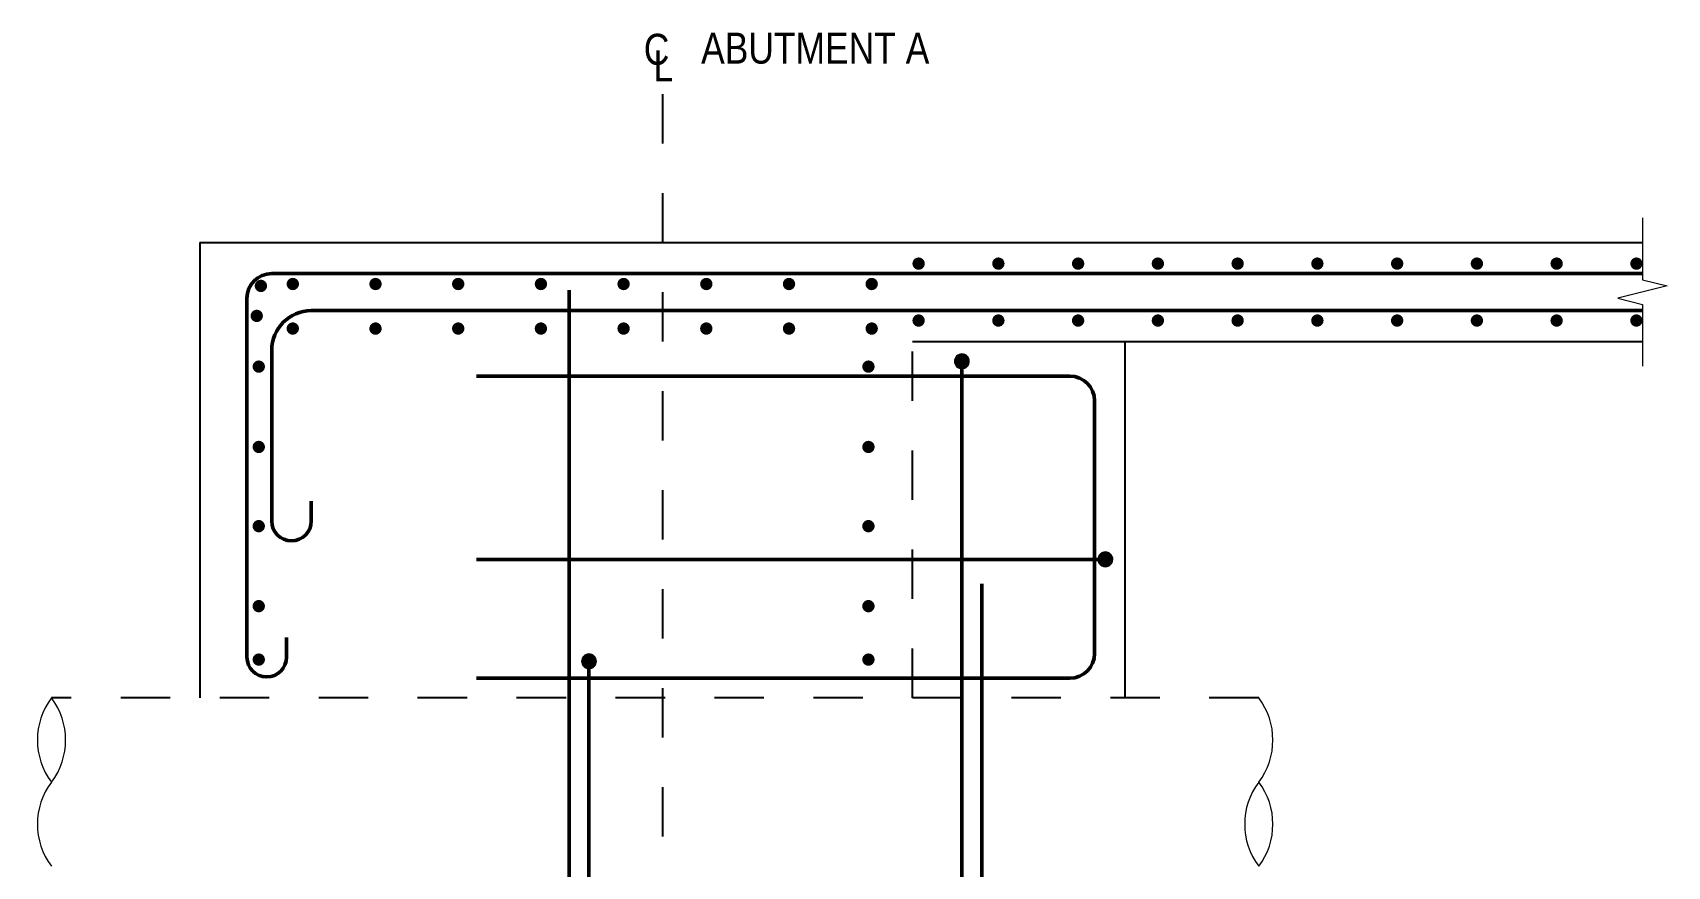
# Model space of a CAD drawing. Header units: metres. Extents: x 504.6 to 518.9, y 1.4 to 22.2.
# Drawn here: x 515.593 to 518.896, y 5.145 to 6.829 of the extents above; entities that cross this region are included whole.
import ezdxf

# ---------------------------------------------------------------- set-up
doc = ezdxf.new("R2010")
doc.units = ezdxf.units.M
doc.linetypes.add('JacobsCenter', pattern=[0.015, 0.009, -0.0015, 0.003, -0.0015])
doc.linetypes.add('JacobsDash', pattern=[0.0045, 0.003, -0.0015])
for name, color, linetype, lineweight in [('A-ANNO-NOTE', 7, 'Continuous', 9), ('A-DETL', 7, 'Continuous', 13), ('A-DETL-GENF', 7, 'Continuous', 9)]:
    doc.layers.add(name, color=color, linetype=linetype, lineweight=lineweight)
doc.styles.add('Arial Narrow', font='ARIALN.TTF', dxfattribs={"height": 0.0625})
doc.styles.add('Arial Narrow_4', font='ARIALN.TTF', dxfattribs={"height": 0.0025})

# ---------------------------------------------------------------- blocks, each defined once
blk = doc.blocks.new('CS_DET_BreakLine_ViewScale - Std Break-6659912-DRG-2873073 - SECTION 3')
at = {"layer": 'A-DETL-GENF'}
for p, q in [((0.0875, 0.05), (0.075, 0)), ((0.1125, -0.05), (0.0875, 0.05)), ((0.075, 0), (-0.05, 0)), ((0.125, 0), (0.1125, -0.05)), ((0.25, 0), (0.125, 0))]:
    blk.add_line(p, q, dxfattribs=at)
blk = doc.blocks.new('Repeating Detail - Reo Dot_Scale 25_Section-6572820-DRG-2873073 - SECTION 3')
at = {"layer": 'A-DETL-GENF', "true_color": 0xafafaf}
for points in [[(0.0125, 1.4507), (0.0121, 1.4539), (0.0108, 1.4569), (0.0088, 1.4595), (0.0062, 1.4615), (0.0032, 1.4628), (0, 1.4632), (-0.0032, 1.4628), (-0.0063, 1.4615), (-0.0088, 1.4595), (-0.0108, 1.4569), (-0.0121, 1.4539), (-0.0125, 1.4507), (-0.0121, 1.4475), (-0.0108, 1.4444), (-0.0088, 1.4419), (-0.0063, 1.4399), (-0.0032, 1.4386), (0, 1.4382), (0.0032, 1.4386), (0.0062, 1.4399), (0.0088, 1.4419), (0.0108, 1.4444), (0.0121, 1.4475)], [(0.0125, 1.2895), (0.0121, 1.2927), (0.0108, 1.2958), (0.0088, 1.2983), (0.0062, 1.3003), (0.0032, 1.3016), (0, 1.302), (-0.0032, 1.3016), (-0.0063, 1.3003), (-0.0088, 1.2983), (-0.0108, 1.2958), (-0.0121, 1.2927), (-0.0125, 1.2895), (-0.0121, 1.2863), (-0.0108, 1.2833), (-0.0088, 1.2807), (-0.0063, 1.2787), (-0.0032, 1.2774), (0, 1.277), (0.0032, 1.2774), (0.0062, 1.2787), (0.0088, 1.2807), (0.0108, 1.2833), (0.0121, 1.2863)], [(0.0125, 1.1283), (0.0121, 1.1315), (0.0108, 1.1346), (0.0088, 1.1372), (0.0062, 1.1391), (0.0032, 1.1404), (0, 1.1408), (-0.0032, 1.1404), (-0.0063, 1.1391), (-0.0088, 1.1372), (-0.0108, 1.1346), (-0.0121, 1.1315), (-0.0125, 1.1283), (-0.0121, 1.1251), (-0.0108, 1.1221), (-0.0088, 1.1195), (-0.0063, 1.1175), (-0.0032, 1.1162), (0, 1.1158), (0.0032, 1.1162), (0.0062, 1.1175), (0.0088, 1.1195), (0.0108, 1.1221), (0.0121, 1.1251)], [(0.0125, 0.9671), (0.0121, 0.9704), (0.0108, 0.9734), (0.0088, 0.976), (0.0062, 0.978), (0.0032, 0.9792), (0, 0.9796), (-0.0032, 0.9792), (-0.0063, 0.978), (-0.0088, 0.976), (-0.0108, 0.9734), (-0.0121, 0.9704), (-0.0125, 0.9671), (-0.0121, 0.9639), (-0.0108, 0.9609), (-0.0088, 0.9583), (-0.0063, 0.9563), (-0.0032, 0.9551), (0, 0.9546), (0.0032, 0.9551), (0.0062, 0.9563), (0.0088, 0.9583), (0.0108, 0.9609), (0.0121, 0.9639)], [(0.0125, 0.8059), (0.0121, 0.8092), (0.0108, 0.8122), (0.0088, 0.8148), (0.0062, 0.8168), (0.0032, 0.818), (0, 0.8184), (-0.0032, 0.818), (-0.0063, 0.8168), (-0.0088, 0.8148), (-0.0108, 0.8122), (-0.0121, 0.8092), (-0.0125, 0.8059), (-0.0121, 0.8027), (-0.0108, 0.7997), (-0.0088, 0.7971), (-0.0063, 0.7951), (-0.0032, 0.7939), (0, 0.7934), (0.0032, 0.7939), (0.0062, 0.7951), (0.0088, 0.7971), (0.0108, 0.7997), (0.0121, 0.8027)], [(0.0125, 0.6448), (0.0121, 0.648), (0.0108, 0.651), (0.0088, 0.6536), (0.0062, 0.6556), (0.0032, 0.6568), (0, 0.6573), (-0.0032, 0.6568), (-0.0063, 0.6556), (-0.0088, 0.6536), (-0.0108, 0.651), (-0.0121, 0.648), (-0.0125, 0.6448), (-0.0121, 0.6415), (-0.0108, 0.6385), (-0.0088, 0.6359), (-0.0063, 0.6339), (-0.0032, 0.6327), (0, 0.6323), (0.0032, 0.6327), (0.0062, 0.6339), (0.0088, 0.6359), (0.0108, 0.6385), (0.0121, 0.6415)], [(0.0125, 0.4836), (0.0121, 0.4868), (0.0108, 0.4898), (0.0088, 0.4924), (0.0062, 0.4944), (0.0032, 0.4956), (0, 0.4961), (-0.0032, 0.4956), (-0.0063, 0.4944), (-0.0088, 0.4924), (-0.0108, 0.4898), (-0.0121, 0.4868), (-0.0125, 0.4836), (-0.0121, 0.4803), (-0.0108, 0.4773), (-0.0088, 0.4747), (-0.0063, 0.4727), (-0.0032, 0.4715), (0, 0.4711), (0.0032, 0.4715), (0.0062, 0.4727), (0.0088, 0.4747), (0.0108, 0.4773), (0.0121, 0.4803)], [(0.0125, 0.3224), (0.0121, 0.3256), (0.0108, 0.3286), (0.0088, 0.3312), (0.0062, 0.3332), (0.0032, 0.3344), (0, 0.3349), (-0.0032, 0.3344), (-0.0063, 0.3332), (-0.0088, 0.3312), (-0.0108, 0.3286), (-0.0121, 0.3256), (-0.0125, 0.3224), (-0.0121, 0.3191), (-0.0108, 0.3161), (-0.0088, 0.3135), (-0.0063, 0.3116), (-0.0032, 0.3103), (0, 0.3099), (0.0032, 0.3103), (0.0062, 0.3116), (0.0088, 0.3135), (0.0108, 0.3161), (0.0121, 0.3191)], [(0.0125, 0.1612), (0.0121, 0.1644), (0.0108, 0.1674), (0.0088, 0.17), (0.0062, 0.172), (0.0032, 0.1733), (0, 0.1737), (-0.0032, 0.1733), (-0.0063, 0.172), (-0.0088, 0.17), (-0.0108, 0.1674), (-0.0121, 0.1644), (-0.0125, 0.1612), (-0.0121, 0.158), (-0.0107, 0.1548), (-0.0088, 0.1523), (-0.0063, 0.1504), (-0.0032, 0.1491), (0, 0.1487), (0.0032, 0.1491), (0.0062, 0.1504), (0.0088, 0.1523), (0.0108, 0.1549), (0.0121, 0.158)], [(0.0125, 0), (0.0121, 0.0032), (0.0108, 0.0062), (0.0088, 0.0088), (0.0062, 0.0108), (0.0032, 0.0121), (0, 0.0125), (-0.0032, 0.0121), (-0.0063, 0.0108), (-0.0088, 0.0088), (-0.0108, 0.0062), (-0.0121, 0.0032), (-0.0125, 0), (-0.0121, -0.0032), (-0.0108, -0.0063), (-0.0088, -0.0088), (-0.0063, -0.0108), (-0.0032, -0.0121), (0, -0.0125), (0.0032, -0.0121), (0.0062, -0.0108), (0.0088, -0.0088), (0.0108, -0.0063), (0.0121, -0.0032)]]:
    blk.add_hatch(color=253, dxfattribs=at).paths.add_polyline_path(points)
blk = doc.blocks.new('Repeating Detail - Reo Dot_Scale 25_Section-V10-DRG-2873073 - SECTION 3')
at = {"layer": 'A-DETL-GENF', "true_color": 0xafafaf}
for points in [[(0.0125, 1.17), (0.0121, 1.1732), (0.0108, 1.1763), (0.0088, 1.1788), (0.0062, 1.1808), (0.0032, 1.1821), (0, 1.1825), (-0.0032, 1.1821), (-0.0063, 1.1808), (-0.0088, 1.1788), (-0.0108, 1.1763), (-0.0121, 1.1732), (-0.0125, 1.17), (-0.0121, 1.1668), (-0.0104, 1.1632), (-0.0088, 1.1612), (-0.0063, 1.1592), (-0.0032, 1.1579), (0, 1.1575), (0.0032, 1.1579), (0.0062, 1.1592), (0.0088, 1.1612), (0.0108, 1.1638), (0.0121, 1.1668)], [(0.0125, 1.0029), (0.0121, 1.0061), (0.0108, 1.0091), (0.0088, 1.0117), (0.0062, 1.0137), (0.0032, 1.0149), (0, 1.0154), (-0.0032, 1.0149), (-0.0063, 1.0137), (-0.0088, 1.0117), (-0.0108, 1.0091), (-0.0121, 1.0061), (-0.0125, 1.0029), (-0.0121, 0.9996), (-0.0108, 0.9966), (-0.0088, 0.994), (-0.0063, 0.992), (-0.0032, 0.9908), (0, 0.9904), (0.0032, 0.9908), (0.0062, 0.992), (0.0088, 0.994), (0.0108, 0.9966), (0.0121, 0.9996)], [(0.0125, 0.8357), (0.0121, 0.8389), (0.0108, 0.842), (0.0088, 0.8446), (0.0062, 0.8465), (0.0032, 0.8478), (0, 0.8482), (-0.0032, 0.8478), (-0.0063, 0.8465), (-0.0088, 0.8446), (-0.0108, 0.842), (-0.0121, 0.8389), (-0.0125, 0.8357), (-0.0121, 0.8325), (-0.0108, 0.8295), (-0.0088, 0.8269), (-0.0063, 0.8249), (-0.0032, 0.8236), (0, 0.8232), (0.0032, 0.8236), (0.0062, 0.8249), (0.0088, 0.8269), (0.0108, 0.8295), (0.0121, 0.8325)], [(0.0125, 0.6686), (0.0121, 0.6718), (0.0108, 0.6748), (0.0088, 0.6774), (0.0062, 0.6794), (0.0032, 0.6806), (0, 0.6811), (-0.0032, 0.6806), (-0.0063, 0.6794), (-0.0088, 0.6774), (-0.0108, 0.6748), (-0.0121, 0.6718), (-0.0125, 0.6686), (-0.0121, 0.6653), (-0.0108, 0.6623), (-0.0088, 0.6597), (-0.0063, 0.6577), (-0.0032, 0.6565), (0, 0.6561), (0.0032, 0.6565), (0.0062, 0.6577), (0.0088, 0.6597), (0.0108, 0.6623), (0.0121, 0.6653)], [(0.0125, 0.5014), (0.0121, 0.5047), (0.0108, 0.5077), (0.0088, 0.5103), (0.0062, 0.5123), (0.0032, 0.5135), (0, 0.5139), (-0.0032, 0.5135), (-0.0063, 0.5123), (-0.0088, 0.5103), (-0.0108, 0.5077), (-0.0121, 0.5047), (-0.0125, 0.5014), (-0.0121, 0.4982), (-0.0108, 0.4952), (-0.0088, 0.4926), (-0.0063, 0.4906), (-0.0032, 0.4894), (0, 0.4889), (0.0032, 0.4894), (0.0062, 0.4906), (0.0088, 0.4926), (0.0108, 0.4952), (0.0121, 0.4982)], [(0.0125, 0.3343), (0.0121, 0.3375), (0.0108, 0.3405), (0.0088, 0.3431), (0.0062, 0.3451), (0.0032, 0.3464), (0, 0.3468), (-0.0032, 0.3464), (-0.0063, 0.3451), (-0.0088, 0.3431), (-0.0108, 0.3405), (-0.0121, 0.3375), (-0.0125, 0.3343), (-0.0121, 0.3311), (-0.0108, 0.328), (-0.0088, 0.3254), (-0.0063, 0.3235), (-0.0032, 0.3222), (0, 0.3218), (0.0032, 0.3222), (0.0062, 0.3235), (0.0088, 0.3254), (0.0108, 0.328), (0.0121, 0.3311)], [(0.0125, 0.1671), (0.0121, 0.1704), (0.0108, 0.1734), (0.0088, 0.176), (0.0062, 0.178), (0.0032, 0.1792), (0, 0.1796), (-0.0032, 0.1792), (-0.0063, 0.178), (-0.0088, 0.176), (-0.0108, 0.1734), (-0.0121, 0.1704), (-0.0125, 0.1671), (-0.0121, 0.1639), (-0.0108, 0.1609), (-0.0088, 0.1583), (-0.0063, 0.1563), (-0.0032, 0.1551), (0, 0.1546), (0.0032, 0.1551), (0.0062, 0.1563), (0.0088, 0.1583), (0.0108, 0.1609), (0.0121, 0.1639)], [(0.0125, 0), (0.0121, 0.0032), (0.0108, 0.0062), (0.0082, 0.0093), (0.0062, 0.0108), (0.0032, 0.0121), (0, 0.0125), (-0.0032, 0.0121), (-0.0063, 0.0108), (-0.0088, 0.0088), (-0.0108, 0.0062), (-0.0121, 0.0032), (-0.0125, 0), (-0.0121, -0.0032), (-0.0108, -0.0063), (-0.0088, -0.0088), (-0.0063, -0.0108), (-0.0032, -0.0121), (0, -0.0125), (0.0032, -0.0121), (0.0062, -0.0108), (0.0088, -0.0088), (0.0108, -0.0063), (0.0121, -0.0032)]]:
    blk.add_hatch(color=253, dxfattribs=at).paths.add_polyline_path(points)
blk = doc.blocks.new('B_Det_Reinf_Bar Section_2D_Grey - Reo Dot_Scale 25_Section-6572820-DRG-2873073 - SECTION 3')
at = {"layer": 'A-DETL-GENF', "true_color": 0xafafaf}
blk.add_hatch(color=253, dxfattribs=at).paths.add_polyline_path([(0, -0.0125), (0.0032, -0.0121), (0.0063, -0.0108), (0.0088, -0.0088), (0.0108, -0.0062), (0.0121, -0.0032), (0.0125, 0), (0.0121, 0.0032), (0.0108, 0.0063), (0.0088, 0.0088), (0.0063, 0.0108), (0.0032, 0.0121), (0, 0.0125), (-0.0032, 0.0121), (-0.0062, 0.0108), (-0.0088, 0.0088), (-0.0108, 0.0063), (-0.0121, 0.0032), (-0.0125, 0), (-0.0121, -0.0032), (-0.0108, -0.0062), (-0.0088, -0.0088), (-0.0062, -0.0108), (-0.0032, -0.0121)])
blk = doc.blocks.new('B_Det_Reinf_Bar Section_2D_Grey - Reo Dot_Scale 25_Section-7275914-DRG-2873073 - SECTION 3')
at = {"layer": 'A-DETL-GENF', "true_color": 0xafafaf}
blk.add_hatch(color=253, dxfattribs=at).paths.add_polyline_path([(0, 0.0125), (-0.0032, 0.0121), (-0.0063, 0.0108), (-0.0088, 0.0088), (-0.0108, 0.0062), (-0.0121, 0.0032), (-0.0125, 0), (-0.0121, -0.0032), (-0.0108, -0.0063), (-0.0088, -0.0088), (-0.0063, -0.0108), (-0.0032, -0.0121), (0.0002, -0.0125), (0.0032, -0.0121), (0.0062, -0.0108), (0.0088, -0.0088), (0.0108, -0.0063), (0.0121, -0.0032), (0.0125, 0), (0.0121, 0.0032), (0.0108, 0.0062), (0.0088, 0.0088), (0.0062, 0.0108), (0.0032, 0.0121), (0.0002, 0.0125)])
blk = doc.blocks.new('ReinfShapeBZT_Grey Light - ReinfShapeBZT_Grey Light-7275958-DRG-2873073 - SECTION 3')
at = {"layer": 'A-DETL-GENF', "color": 253, "lineweight": 50, "true_color": 0xafafaf}
for p, q in [((-0.3062, -0.0773), (-0.3062, 1.1217)), ((0.304, 1.1217), (0.304, -0.0773)), ((0.254, -0.1273), (-0.2562, -0.1273))]:
    blk.add_line(p, q, dxfattribs=at)
for centre, start, end in [((-0.2562, -0.0773), 180, 270), ((0.254, -0.0773), 270, 0)]:
    blk.add_arc(centre, 0.05, start, end, dxfattribs=at)
blk = doc.blocks.new('CS_DET_Rebar Combined_Grey - Multiple Bar-7275943-DRG-2873073 - SECTION 3')
at = {"layer": 'A-DETL-GENF', "true_color": 0xafafaf}
blk.add_hatch(color=253, dxfattribs=at).paths.add_polyline_path([(0.015, 0), (0.0145, 0.0039), (0.013, 0.0075), (0.0106, 0.0106), (0.0075, 0.013), (0.0039, 0.0145), (0, 0.015), (-0.0039, 0.0145), (-0.0075, 0.013), (-0.0106, 0.0106), (-0.013, 0.0075), (-0.0145, 0.0039), (-0.015, 0), (-0.0145, -0.0039), (-0.013, -0.0075), (-0.0106, -0.0106), (-0.0075, -0.013), (-0.0039, -0.0145), (0, -0.015), (0.0039, -0.0145), (0.0075, -0.013), (0.0106, -0.0106), (0.013, -0.0075), (0.0145, -0.0039)])
at = {"layer": 'A-DETL-GENF', "color": 253, "lineweight": 50, "true_color": 0xafafaf}
blk.add_line((0.015, 0), (1.34, 0), dxfattribs=at)
at = {"layer": 'A-DETL-GENF', "color": 253, "true_color": 0xafafaf}
for start, end in [(360, 180), (180, 360)]:
    blk.add_arc((0, 0), 0.015, start, end, dxfattribs=at)
blk = doc.blocks.new('CS_DET_Rebar Combined_Grey - Multiple Bar-7275946-DRG-2873073 - SECTION 3')
at = {"layer": 'A-DETL-GENF', "true_color": 0xafafaf}
blk.add_hatch(color=253, dxfattribs=at).paths.add_polyline_path([(1.375, 0), (1.3745, 0.0039), (1.373, 0.0075), (1.3706, 0.0106), (1.3675, 0.013), (1.3639, 0.0145), (1.3598, 0.015), (1.3561, 0.0145), (1.3525, 0.013), (1.3494, 0.0106), (1.347, 0.0075), (1.3455, 0.0039), (1.345, 0), (1.3455, -0.0039), (1.347, -0.0075), (1.3494, -0.0106), (1.3525, -0.013), (1.3561, -0.0145), (1.36, -0.015), (1.3639, -0.0145), (1.3675, -0.013), (1.3706, -0.0106), (1.373, -0.0075), (1.3745, -0.0039)])
at = {"layer": 'A-DETL-GENF', "color": 253, "lineweight": 50, "true_color": 0xafafaf}
blk.add_line((0, 0), (1.345, 0), dxfattribs=at)
at = {"layer": 'A-DETL-GENF', "color": 253, "true_color": 0xafafaf}
for start, end in [(0, 180), (180, 360)]:
    blk.add_arc((1.36, 0), 0.015, start, end, dxfattribs=at)
blk = doc.blocks.new('CS_DET_Rebar Combined_Grey - Multiple Bar-7275950-DRG-2873073 - SECTION 3')
at = {"layer": 'A-DETL-GENF', "true_color": 0xafafaf}
blk.add_hatch(color=253, dxfattribs=at).paths.add_polyline_path([(-0.015, 0), (-0.0145, -0.0039), (-0.013, -0.0075), (-0.0106, -0.0106), (-0.0075, -0.013), (-0.0039, -0.0145), (0, -0.015), (0.0039, -0.0145), (0.0075, -0.013), (0.0106, -0.0106), (0.013, -0.0075), (0.0145, -0.0039), (0.015, 0), (0.0145, 0.0039), (0.013, 0.0075), (0.0106, 0.0106), (0.0075, 0.013), (0.0039, 0.0145), (0, 0.015), (-0.0039, 0.0145), (-0.0075, 0.013), (-0.0106, 0.0106), (-0.013, 0.0075), (-0.0145, 0.0039)])
at = {"layer": 'A-DETL-GENF', "color": 253, "lineweight": 50, "true_color": 0xafafaf}
blk.add_line((0.015, 0), (1.2698, 0), dxfattribs=at)
at = {"layer": 'A-DETL-GENF', "color": 253, "true_color": 0xafafaf}
for start, end in [(360, 180), (180, 360)]:
    blk.add_arc((0, 0), 0.015, start, end, dxfattribs=at)
blk = doc.blocks.new('CS_DET_Rebar Combined_Grey - Multiple Bar-7275955-DRG-2873073 - SECTION 3')
at = {"layer": 'A-DETL-GENF', "true_color": 0xafafaf}
blk.add_hatch(color=253, dxfattribs=at).paths.add_polyline_path([(1.045, 0), (1.0455, -0.0039), (1.047, -0.0075), (1.0494, -0.0106), (1.0525, -0.013), (1.0561, -0.0145), (1.06, -0.015), (1.0639, -0.0145), (1.0675, -0.013), (1.0706, -0.0106), (1.073, -0.0075), (1.0745, -0.0039), (1.075, 0), (1.0745, 0.0039), (1.073, 0.0075), (1.0706, 0.0106), (1.0675, 0.013), (1.0639, 0.0145), (1.06, 0.015), (1.0561, 0.0145), (1.0525, 0.013), (1.0494, 0.0106), (1.047, 0.0075), (1.0455, 0.0039)])
at = {"layer": 'A-DETL-GENF', "color": 253, "lineweight": 50, "true_color": 0xafafaf}
blk.add_line((0, 0), (1.045, 0), dxfattribs=at)
at = {"layer": 'A-DETL-GENF', "color": 253, "true_color": 0xafafaf}
for start, end in [(360, 180), (180, 360)]:
    blk.add_arc((1.06, 0), 0.015, start, end, dxfattribs=at)
blk = doc.blocks.new('CS_DET_Rebar Combined_Grey - Multiple Bar-7275957-DRG-2873073 - SECTION 3')
at = {"layer": 'A-DETL-GENF', "true_color": 0xafafaf}
blk.add_hatch(color=253, dxfattribs=at).paths.add_polyline_path([(0, 0.015), (-0.0039, 0.0145), (-0.0075, 0.013), (-0.0106, 0.0106), (-0.013, 0.0075), (-0.0145, 0.0039), (-0.015, 0), (-0.0145, -0.0039), (-0.013, -0.0075), (-0.0106, -0.0106), (-0.0075, -0.013), (-0.0039, -0.0145), (0, -0.015), (0.0039, -0.0145), (0.0075, -0.013), (0.0106, -0.0106), (0.013, -0.0075), (0.0145, -0.0039), (0.015, 0), (0.0145, 0.0039), (0.013, 0.0075), (0.0106, 0.0106), (0.0075, 0.013), (0.0039, 0.0145)])
at = {"layer": 'A-DETL-GENF', "color": 253, "lineweight": 50, "true_color": 0xafafaf}
blk.add_line((0.015, 0), (1.2708, 0), dxfattribs=at)
at = {"layer": 'A-DETL-GENF', "color": 253, "true_color": 0xafafaf}
for start, end in [(360, 180), (180, 360)]:
    blk.add_arc((0, 0), 0.015, start, end, dxfattribs=at)
blk = doc.blocks.new('CS_DET_Pile-Column_BreakLine - CS_Tubular BreakLine-7277440-DRG-2873073 - SECTION 3')
at = {"layer": 'A-DETL-GENF', "lineweight": 18}
for centre, start, end in [((0.085, -0.1128), 52.9573, 127.0427), ((0.255, -0.1128), 52.9573, 127.0427), ((0.255, 0.1124), 232.9573, 307.0427)]:
    blk.add_arc(centre, 0.1411, start, end, dxfattribs=at)
blk = doc.blocks.new('CS_Annot_Centreline Symbol1 - CS_Annot_Centreline Symbol 2-5069981-DRG-2873073 - SECTION 3')
at = {"layer": 'A-ANNO-NOTE', "char_height": 0.0025, "attachment_point": 1, "style": 'Arial Narrow_4'}
for s, insert, width in [('C  ', (-0.00119, 0.00463), 0.0044093), ('L', (-0.00041, 0.00329), 0.0019241)]:
    blk.add_mtext(s, dxfattribs=dict(at, insert=insert, width=width))

msp = doc.modelspace()

# ---------------------------------------------------------------- linework, layer by layer
at = {"layer": 'A-DETL', "linetype": 'JacobsCenter', "lineweight": 25}
msp.add_line((516.8656, 6.7052), (516.8656, 2.7052), dxfattribs=at)
at = {"layer": 'A-DETL', "lineweight": 25}
for p, q in [((515.9306, 6.4052), (518.8463, 6.4052)), ((515.9306, 6.4052), (515.9306, 5.4852)), ((517.3706, 6.2052), (518.8463, 6.2052)), ((517.8006, 5.4852), (517.8006, 6.2052))]:
    msp.add_line(p, q, dxfattribs=at)
at = {"layer": 'A-DETL', "color": 8, "lineweight": 50, "true_color": 0x808080}
for p, q in [((516.0756, 6.3427), (518.8463, 6.3427)), ((516.0256, 6.2927), (516.0256, 5.5677)), ((516.1556, 6.2677), (518.8463, 6.2677)), ((516.0756, 6.1877), (516.0756, 5.8427)), ((516.1556, 5.8827), (516.1556, 5.8427)), ((516.1056, 5.6077), (516.1056, 5.5677))]:
    msp.add_line(p, q, dxfattribs=at)
at = {"layer": 'A-DETL', "linetype": 'JacobsDash', "lineweight": 25}
for p, q in [((517.3706, 5.4852), (517.3706, 6.2052)), ((518.0706, 5.4852), (515.6306, 5.4852))]:
    msp.add_line(p, q, dxfattribs=at)
at = {"layer": 'A-DETL', "color": 8, "lineweight": 50, "true_color": 0x808080}
for centre, radius, start, end in [((516.0756, 6.2927), 0.05, 90, 180), ((516.1556, 6.1877), 0.08, 90, 180), ((516.1156, 5.8427), 0.04, 180, 0), ((516.0656, 5.5677), 0.04, 180, 0)]:
    msp.add_arc(centre, radius, start, end, dxfattribs=at)

# ---------------------------------------------------------------- block references
at = {"layer": 'A-ANNO-NOTE', "xscale": 25, "yscale": 25, "zscale": 25}
msp.add_blockref('CS_Annot_Centreline Symbol1 - CS_Annot_Centreline Symbol 2-5069981-DRG-2873073 - SECTION 3', (516.8574, 6.7112), dxfattribs=at)
at = {"layer": 'A-DETL-GENF'}
for name, p, rotation in [('CS_DET_BreakLine_ViewScale - Std Break-6659912-DRG-2873073 - SECTION 3', (518.8463, 6.2052), 90), ('CS_DET_Pile-Column_BreakLine - CS_Tubular BreakLine-7277440-DRG-2873073 - SECTION 3', (515.6304, 5.1452), 89.99999999999991), ('CS_DET_Pile-Column_BreakLine - CS_Tubular BreakLine-7277440-DRG-2873073 - SECTION 3', (518.0708, 5.4852), 269.9999999999998)]:
    msp.add_blockref(name, p, dxfattribs=dict(at, rotation=rotation))
at = {"layer": 'A-DETL-GENF', "color": 253, "true_color": 0xafafaf}
for name, p, rotation in [('Repeating Detail - Reo Dot_Scale 25_Section-6572820-DRG-2873073 - SECTION 3', (517.3831, 6.3627), 269.9999999999998), ('Repeating Detail - Reo Dot_Scale 25_Section-V10-DRG-2873073 - SECTION 3', (516.1183, 6.3215), 269.9999999999998), ('CS_DET_Rebar Combined_Grey - Multiple Bar-7275950-DRG-2873073 - SECTION 3', (516.6769, 5.0392), 89.99999999999991), ('Repeating Detail - Reo Dot_Scale 25_Section-V10-DRG-2873073 - SECTION 3', (516.1183, 6.2315), 269.9999999999998), ('CS_DET_Rebar Combined_Grey - Multiple Bar-7275943-DRG-2873073 - SECTION 3', (517.4706, 6.1652), 269.9999999999999), ('B_Det_Reinf_Bar Section_2D_Grey - Reo Dot_Scale 25_Section-7275914-DRG-2873073 - SECTION 3', (517.2817, 6.1546), 180), ('ReinfShapeBZT_Grey Light - ReinfShapeBZT_Grey Light-7275958-DRG-2873073 - SECTION 3', (517.6115, 5.8314), 89.9999999999999), ('B_Det_Reinf_Bar Section_2D_Grey - Reo Dot_Scale 25_Section-7275914-DRG-2873073 - SECTION 3', (517.2817, 5.9923), 180), ('B_Det_Reinf_Bar Section_2D_Grey - Reo Dot_Scale 25_Section-7275914-DRG-2873073 - SECTION 3', (517.2817, 5.8323), 180), ('CS_DET_Rebar Combined_Grey - Multiple Bar-7275957-DRG-2873073 - SECTION 3', (517.7606, 5.7652), 180), ('CS_DET_Rebar Combined_Grey - Multiple Bar-7275946-DRG-2873073 - SECTION 3', (517.5106, 5.7156), 270.0000000000001), ('B_Det_Reinf_Bar Section_2D_Grey - Reo Dot_Scale 25_Section-7275914-DRG-2873073 - SECTION 3', (517.2817, 5.6707), 180), ('CS_DET_Rebar Combined_Grey - Multiple Bar-7275955-DRG-2873073 - SECTION 3', (516.7169, 4.4992), 89.99999999999991), ('B_Det_Reinf_Bar Section_2D_Grey - Reo Dot_Scale 25_Section-7275914-DRG-2873073 - SECTION 3', (517.2817, 5.5627), 180)]:
    msp.add_blockref(name, p, dxfattribs=dict(at, rotation=rotation))
for p in [(516.0538, 6.3177), (516.0454, 6.2571), (516.0495, 6.1546), (516.0495, 5.9923), (516.0495, 5.8323), (516.0495, 5.6707), (516.0495, 5.5627)]:
    msp.add_blockref('B_Det_Reinf_Bar Section_2D_Grey - Reo Dot_Scale 25_Section-6572820-DRG-2873073 - SECTION 3', p, dxfattribs=at)
at = {"layer": 'A-DETL-GENF', "color": 253, "true_color": 0xafafaf, "extrusion": (0, 0, -1), "rotation": 89.99999999999984}
msp.add_blockref('Repeating Detail - Reo Dot_Scale 25_Section-6572820-DRG-2873073 - SECTION 3', (-517.3831, 6.2477), dxfattribs=at)

# ---------------------------------------------------------------- texts
at = {"layer": 'A-ANNO-NOTE', "insert": (516.9435, 6.8292), "char_height": 0.0625, "attachment_point": 1, "style": 'Arial Narrow', "bg_fill": 3, "box_fill_scale": 1, "bg_fill_color": 256, "bg_fill_true_color": 13158600, "bg_fill_transparency": 0}
msp.add_mtext('ABUTMENT A', dxfattribs=at)

doc.saveas('drawing.dxf')
